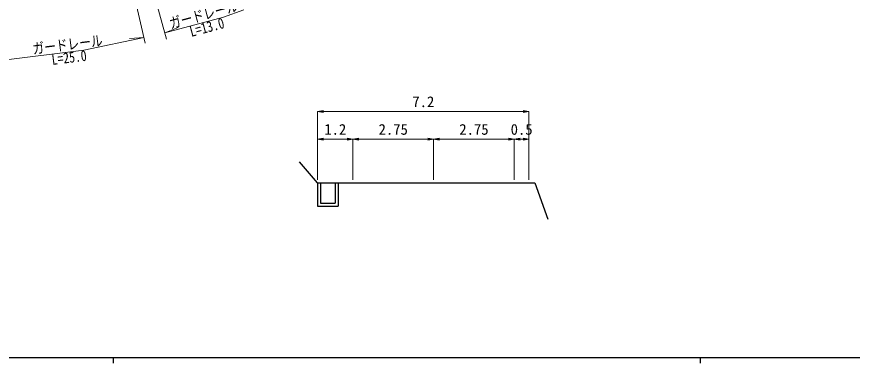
# Model space of a CAD drawing. Units: millimetres at full size, sheet at 1:1000, with parts at other scales. Extents: x 40000 to 680000, y 20000 to 380000.
# Drawn here: x 251574 to 393920, y 204000 to 263069 of the extents above; entities that cross this region are included whole.
import ezdxf
from ezdxf.enums import TextEntityAlignment as Align

# ---------------------------------------------------------------- set-up
doc = ezdxf.new("R2010")
doc.units = ezdxf.units.MM
doc.header["$LTSCALE"] = 1000
for name, color, linetype, lineweight in [('M-BGD', 7, 'Continuous', 25), ('M-STR-HTXT', 7, 'Continuous', 13), ('M-TTL-BAND', 7, 'Continuous', 25)]:
    doc.layers.add(name, color=color, linetype=linetype, lineweight=lineweight)
doc.styles.add('ＭＳ ゴシック', font='')
doc.styles.get('ＭＳ ゴシック').set_extended_font_data('MS Gothic')

# ---------------------------------------------------------------- blocks, each defined once
blk = doc.blocks.new('open_arrow')
at = {"color": 0, "linetype": 'Continuous', "lineweight": -2}
blk.add_lwpolyline([(7.5, 1.25), (0, 0), (7.5, -1.25)], dxfattribs=at)

msp = doc.modelspace()

# ---------------------------------------------------------------- linework, layer by layer
at = {"layer": 'M-BGD'}
for p, q in [((302841, 234773), (299776, 238307)), ((302841, 234773), (302841, 230773)), ((303341, 234773), (303341, 231273)), ((305841, 234773), (305841, 231273)), ((306341, 234773), (306341, 230773)), ((302841, 230773), (306341, 230773)), ((303341, 231273), (305841, 231273))]:
    msp.add_line(p, q, dxfattribs=at)
msp.add_lwpolyline([(302841, 234773), (308841, 234773), (322591, 234773), (336341, 234773), (338841, 234773), (339855, 234773), (342033, 228589)], dxfattribs=at)
at = {"layer": 'M-STR-HTXT'}
for p, q in [((270892, 281996), (277089, 259239)), ((273474, 258562), (268294, 281182)), ((276801, 260294), (279060, 261257)), ((273260, 259498), (270810, 259333)), ((302841, 235273), (302841, 246928)), ((302841, 246927), (338841, 246927)), ((338841, 235273), (338841, 246928)), ((308841, 242212), (302841, 242212)), ((308841, 235273), (308841, 242213)), ((308841, 242212), (322591, 242212)), ((322591, 235273), (322591, 242213)), ((322591, 242212), (336341, 242212)), ((336341, 235273), (336341, 242213)), ((338841, 242212), (336341, 242212))]:
    msp.add_line(p, q, dxfattribs=at)
for points in [[(276801, 260294), (286775, 262983), (290266, 264232)], [(245947, 255545), (248874, 255610), (263025, 257351), (273260, 259498)]]:
    msp.add_lwpolyline(points, dxfattribs=at)
at = {"layer": 'M-TTL-BAND'}
for p, q in [((40000, 205000), (579000, 205000)), ((268000, 205000), (268000, 204000)), ((368000, 205000), (368000, 204000))]:
    msp.add_line(p, q, dxfattribs=at)

# ---------------------------------------------------------------- block references
at = {"layer": 'M-STR-HTXT', "xscale": 133, "yscale": 133}
for p in [(302841, 246927), (302841, 242212), (308841, 242212), (322591, 242212), (336341, 242212)]:
    msp.add_blockref('open_arrow', p, dxfattribs=at)
at = {"layer": 'M-STR-HTXT', "xscale": 133, "yscale": 133, "rotation": 180}
for p in [(338841, 246927), (308841, 242212), (322591, 242212), (336341, 242212), (338841, 242212)]:
    msp.add_blockref('open_arrow', p, dxfattribs=at)

# ---------------------------------------------------------------- texts
at = {"layer": 'M-STR-HTXT', "style": 'ＭＳ ゴシック', "width": 0.8}
for rotation, p in [(15.092, (283779, 262015)), (7.013, (260403, 256872))]:
    msp.add_text('ガードレール', height=1833, rotation=rotation, dxfattribs=at).set_placement(p, align=Align.BOTTOM_CENTER)
for s, rotation, p in [('L=13.0', 15.092, (283738, 262165)), ('L=25.0', 7.013, (260384, 257026))]:
    msp.add_text(s, height=1833, rotation=rotation, dxfattribs=at).set_placement(p, align=Align.TOP_CENTER)
at = {"layer": 'M-STR-HTXT', "style": 'ＭＳ ゴシック'}
for s, p in [('7.2', (320841, 247115)), ('1.2', (305841, 242400)), ('2.75', (315716, 242400)), ('2.75', (329466, 242400)), ('0.5', (337591, 242400))]:
    msp.add_text(s, height=1833, dxfattribs=at).set_placement(p, align=Align.BOTTOM_CENTER)

doc.saveas('drawing.dxf')
